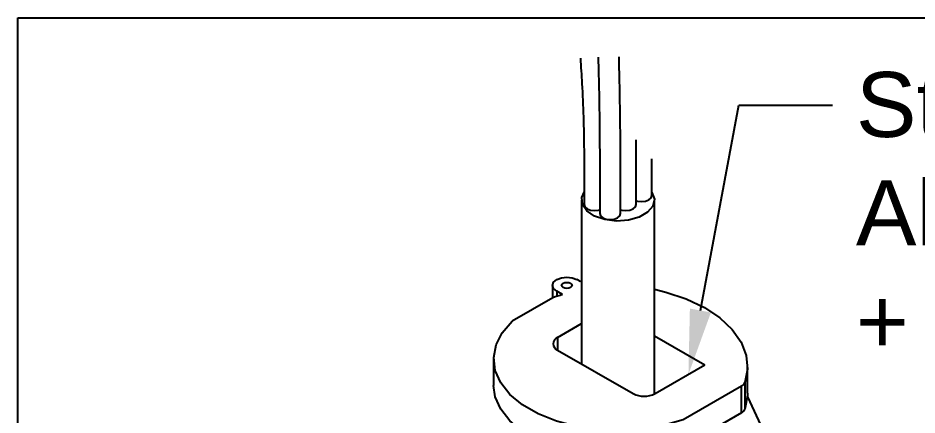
# Model space of a CAD drawing. Extents: x 0 to 8.27, y -9.61 to 0.
# Drawn here: x 0 to 3.457, y -1.527 to 0 of the extents above; entities that cross this region are included whole.
import ezdxf
from ezdxf import colors
from ezdxf.entities.mleader import LeaderData, LeaderLine
from ezdxf.math import Vec2, Vec3

# ---------------------------------------------------------------- set-up
doc = ezdxf.new("R2010")
doc.units = 0
doc.header["$LTSCALE"] = 0.5
doc.header["$MEASUREMENT"] = 0
for name, color, linetype in [('FAB DWG', 221, 'CONTINUOUS'), ('Hardware', 242, 'CONTINUOUS'), ('Wiring', 60, 'CONTINUOUS')]:
    doc.layers.add(name, color=color, linetype=linetype)
doc.layers.add('Text-Unprinted', color=131, linetype='CONTINUOUS', plot=False)
doc.styles.get("Standard").update_dxf_attribs({"font": 'arial.ttf'})

msp = doc.modelspace()

# ---------------------------------------------------------------- linework, layer by layer
at = {"layer": 'Hardware', "transparency": 16777216}
for p, q in [((2.0556, -1.0288), (2.0556, -1.0769)), ((2.1566, -1.0104), (2.1495, -1.0063)), ((2.0942, -1.0642), (2.0717, -1.0512)), ((2.0717, -1.0512), (2.0717, -1.0711)), ((2.0567, -1.0763), (1.9001, -1.1667)), ((2.0753, -1.2288), (2.1672, -1.1757)), ((2.0753, -1.2288), (2.0753, -1.2778)), ((2.4472, -1.2231), (2.6409, -1.3349)), ((2.0753, -1.2778), (2.3652, -1.4452)), ((1.8292, -1.3113), (1.8292, -1.4133)), ((2.45, -1.4452), (2.6409, -1.3349)), ((2.8056, -1.4431), (2.8056, -1.3411)), ((2.7824, -1.4166), (2.5577, -1.5463)), ((2.7824, -1.5187), (2.7824, -1.4166)), ((2.795, -1.4029), (2.795, -1.5049)), ((2.805, -1.4579), (2.8649, -1.5845)), ((2.7824, -1.5187), (2.5577, -1.6483))]:
    msp.add_line(p, q, dxfattribs=at)
at = {"layer": 'Hardware', "transparency": 16777216, "flags": 128}
for points in [[(2.0717, -1.0512), (2.0598, -1.0409), (2.0556, -1.0288), (2.0598, -1.0166), (2.0717, -1.0063), (2.0896, -0.9995), (2.1106, -0.997), (2.1317, -0.9995), (2.1495, -1.0063)], [(2.0965, -1.0206), (2.103, -1.0181), (2.1106, -1.0172), (2.1183, -1.0181), (2.1247, -1.0206), (2.1291, -1.0244), (2.1306, -1.0288), (2.1291, -1.0332), (2.1247, -1.037), (2.1183, -1.0395), (2.1106, -1.0403), (2.103, -1.0395), (2.0965, -1.037), (2.0921, -1.0332), (2.0906, -1.0288), (2.0921, -1.0244), (2.0965, -1.0206)], [(2.4472, -1.0435), (2.4914, -1.0542), (2.57, -1.0806), (2.64, -1.114), (2.6995, -1.1537), (2.7469, -1.1984), (2.7809, -1.2471), (2.8006, -1.2983), (2.8053, -1.3507), (2.795, -1.4029)], [(2.5577, -1.5463), (2.4815, -1.5682), (2.3998, -1.582), (2.3152, -1.5872), (2.2303, -1.5836), (2.1479, -1.5714), (2.0705, -1.551), (2.0006, -1.523), (1.9404, -1.4882), (1.8919, -1.4479), (1.8565, -1.4032), (1.8354, -1.3556), (1.8293, -1.3066), (1.8383, -1.2578), (1.8621, -1.2106), (1.9001, -1.1667)], [(2.5577, -1.6483), (2.4815, -1.6703), (2.3998, -1.684), (2.3152, -1.6892), (2.2303, -1.6857), (2.1479, -1.6735), (2.0705, -1.6531), (2.0006, -1.6251), (1.9404, -1.5903), (1.8919, -1.55), (1.8565, -1.5053), (1.8354, -1.4577), (1.8292, -1.4133)], [(2.8056, -1.4431), (2.8053, -1.4528), (2.795, -1.5049)]]:
    msp.add_lwpolyline(points, dxfattribs=at)
at = {"layer": 'Hardware', "transparency": 16777216}
for centre, radius, start, end in [((2.1637, -0.9967), 0.0155, 242.7012, 283.1581), ((2.2708, -1.68), 0.6406, 106.0036, 109.53), ((2.0845, -1.2533), 0.0262, 110.7834, 249.2166), ((2.7702, -1.3926), 0.0269, 296.941, 337.494), ((2.4076, -1.3633), 0.0922, 242.6097, 297.3903), ((2.7702, -1.4946), 0.0269, 296.941, 337.494)]:
    msp.add_arc(centre, radius, start, end, dxfattribs=at)
at = {"layer": 'Text-Unprinted', "ltscale": 0.5, "transparency": 16777216}
msp.add_lwpolyline([(0, 0), (8.268, 0), (8.268, -9.6084), (0, -9.6084)], close=True, dxfattribs=at)
at = {"layer": 'Wiring', "transparency": 16777216}
for p, q in [((2.3772, -0.7178), (2.3772, -0.4692)), ((2.4373, -0.6831), (2.4373, -0.5417)), ((2.177, -0.5764), (2.177, -0.7178)), ((2.2371, -0.6111), (2.2371, -0.7525)), ((2.3171, -0.7525), (2.3171, -0.6111)), ((2.1672, -0.7004), (2.1672, -1.3309)), ((2.4472, -1.4467), (2.4472, -0.7004))]:
    msp.add_line(p, q, dxfattribs=at)
at = {"layer": 'Wiring', "transparency": 16777216, "flags": 128}
for points in [[(2.4373, -0.6707), (2.4376, -0.671), (2.4471, -0.6971), (2.4414, -0.7235), (2.4211, -0.7474), (2.3885, -0.7662), (2.3471, -0.7779), (2.3014, -0.7812), (2.2563, -0.7757), (2.2167, -0.7621), (2.1869, -0.7418), (2.1702, -0.717), (2.1683, -0.6904), (2.177, -0.6707)], [(2.3772, -0.703), (2.382, -0.7044), (2.3973, -0.7062), (2.4126, -0.7044), (2.4256, -0.6994), (2.4343, -0.6919), (2.4373, -0.6831)], [(2.177, -0.7178), (2.1801, -0.7266), (2.1887, -0.7341), (2.2017, -0.7391), (2.217, -0.7409), (2.2323, -0.7391), (2.2371, -0.7377)], [(2.3171, -0.7377), (2.3219, -0.7391), (2.3372, -0.7409), (2.3525, -0.7391), (2.3655, -0.7341), (2.3742, -0.7266), (2.3772, -0.7178)], [(2.2371, -0.7525), (2.2402, -0.7613), (2.2488, -0.7688), (2.2618, -0.7738), (2.2771, -0.7756), (2.2924, -0.7738), (2.3054, -0.7688), (2.3141, -0.7613), (2.3171, -0.7525), (2.3171, -0.7525)]]:
    msp.add_lwpolyline(points, dxfattribs=at)
at = {"layer": 'Wiring', "transparency": 16777216}
for points, knots in [([(2.1625, -0.1546), (2.1647, -0.1872), (2.1723, -0.3047), (2.1766, -0.4454), (2.1769, -0.5539), (2.177, -0.5764)], [0.0928545, 0.0928545, 0.0928545, 0.0928545, 0.304944, 0.8554723, 1, 1, 1, 1]), ([(2.2313, -0.1512), (2.2324, -0.1971), (2.2354, -0.3255), (2.237, -0.4795), (2.2371, -0.5882), (2.2371, -0.6111)], [0, 0, 0, 0, 0.304943, 0.85365, 1, 1, 1, 1]), ([(2.3171, -0.6111), (2.317, -0.5633), (2.3167, -0.4293), (2.3144, -0.2759), (2.3118, -0.1711), (2.3113, -0.1492)], [0, 0, 0, 0, 0.304943, 0.854323, 1, 1, 1, 1])]:
    msp.add_open_spline(points, degree=3, knots=knots, dxfattribs=at)

# ---------------------------------------------------------------- leaders
at = {"layer": 'FAB DWG', "transparency": 16777216}
ml = msp.add_multileader_mtext('Standard', dxfattribs=at)
ml.set_content('Standard: CD18458\\PAll Others: HW00085 \\P+ SJ CORD', color=256)
ml.set_leader_properties()
ml.build(insert=Vec2(0, 0))
ml.multileader.update_dxf_attribs({"text_right_attachment_type": 2, "dogleg_length": 0.36, "arrow_head_size": 0.25})
ctx = ml.context
ctx.base_point, ctx.char_height, ctx.arrow_head_size, ctx.landing_gap_size, ctx.plane_origin = Vec3(3.1322, -0.3349), 0.25, 0.25, 0.09, Vec3(2.731, -1.6359)
ctx.right_attachment = 2
notes = []
notes.append((ctx, [(0, (1, 1, 0), (2.7722, -0.3349), (1, 0), 0.36, [(0, [(2.5782, -1.3712)], 0, [])])]))
ctx.mtext.insert, ctx.mtext.flow_direction = Vec3(3.2222, -0.2078), 5
for ctx, leaders in notes:
    for number, flags, end, landing, length, lines in leaders:
        leader = LeaderData()
        leader.index, (leader.has_last_leader_line, leader.has_dogleg_vector, leader.attachment_direction) = number, flags
        leader.last_leader_point, leader.dogleg_vector, leader.dogleg_length = Vec3(end), Vec3(landing), length
        for number, points, colour, breaks in lines:
            line = LeaderLine()
            line.index, line.vertices, line.color, line.breaks = number, Vec3.list(points), colors.encode_raw_color(colour), breaks
            leader.lines.append(line)
        ctx.leaders.append(leader)

doc.saveas('drawing.dxf')
